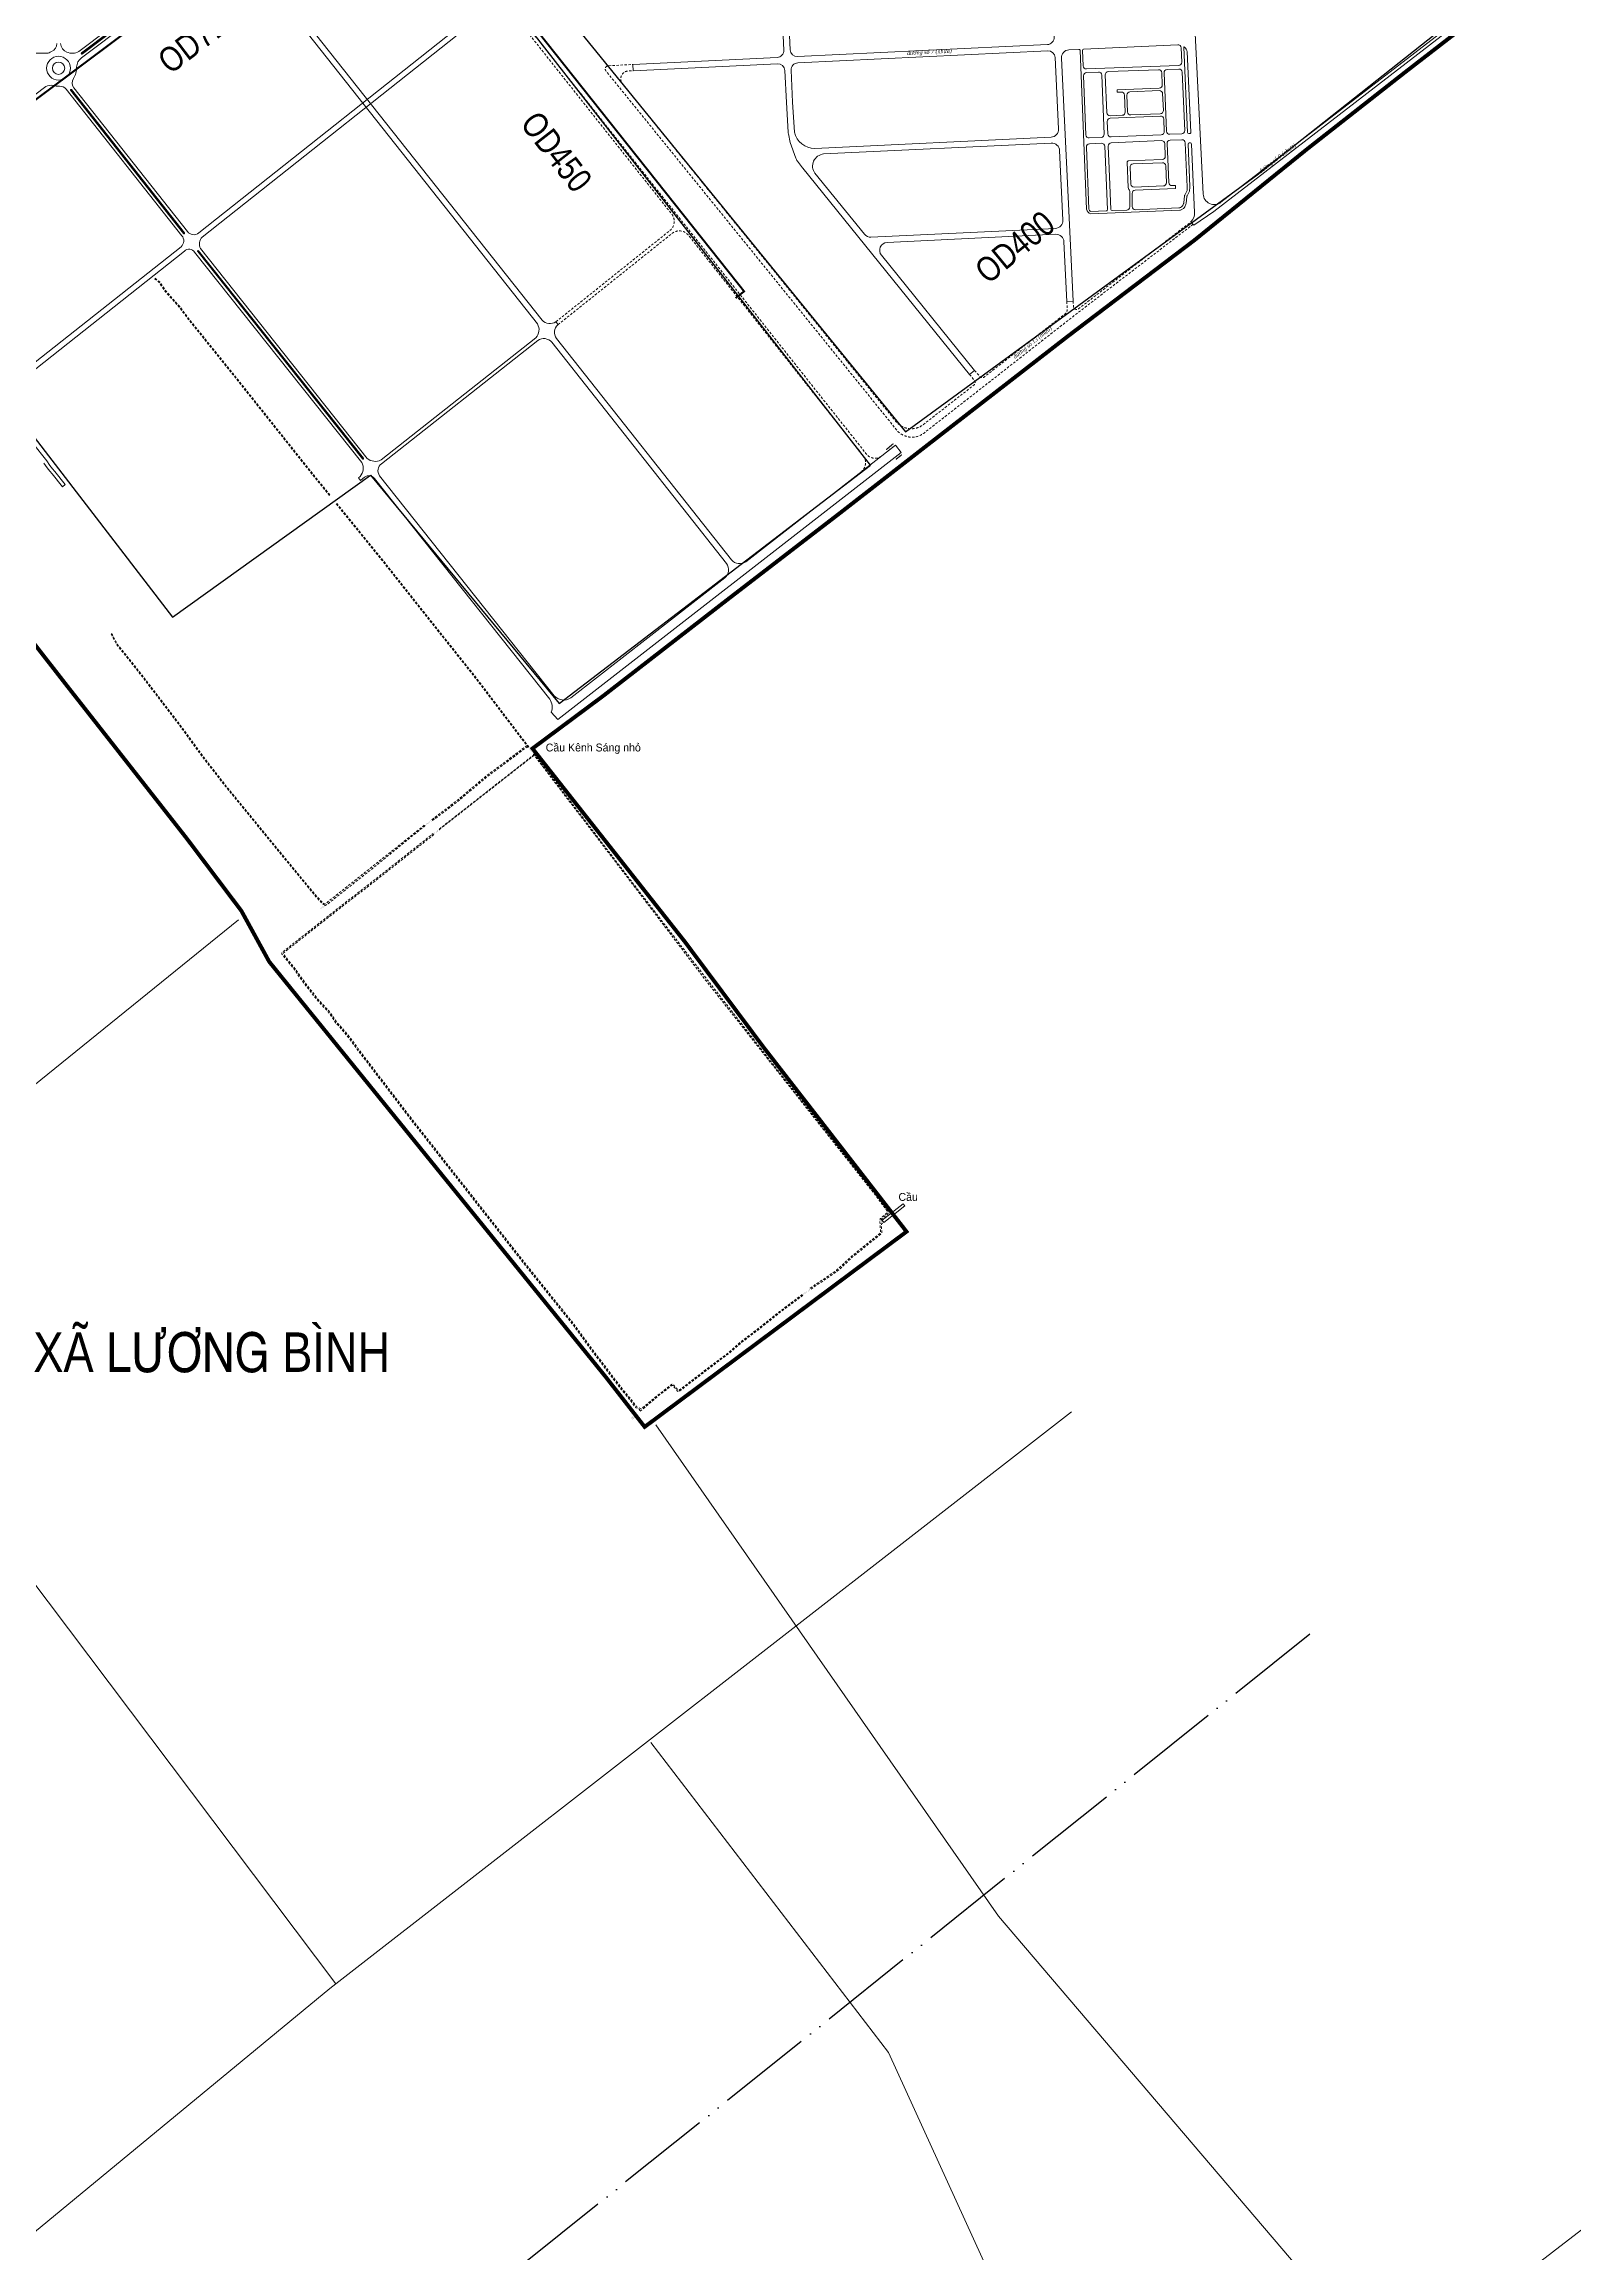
# Model space of a CAD drawing. Header units: metres. Extents: x 556238 to 587446, y 1177111 to 1219372.
# Drawn here: x 576609 to 580483, y 1185807 to 1191403 of the extents above; entities that cross this region are included whole.
import ezdxf
from ezdxf.enums import TextEntityAlignment as Align

# ---------------------------------------------------------------- set-up
doc = ezdxf.new("R2010")
doc.units = ezdxf.units.M
doc.header["$MEASUREMENT"] = 0
for name, pattern in [('ACAD_ISO03W100', [30, 12, -18]), ('DASHED2', [0.375, 0.25, -0.125]), ('Xr_GT Ben Luc$0$ACAD_ISO05W100', [33, 24, -3, 0, -3, 0, -3]), ('Xr_GT Ben Luc$0$CENTER', [2, 1.25, -0.25, 0.25, -0.25]), ('Xr_GT Ben Luc$1$ACAD_ISO05W100', [33, 24, -3, 0, -3, 0, -3]), ('Xr_Nen GT$0$MON', [10, 6, -4])]:
    doc.linetypes.add(name, pattern=pattern)
for name, color, linetype in [('Diameter_Text', 2, 'Continuous'), ('VUNG CONG NGHIEP', 8, 'Continuous'), ('Xr_GT Ben Luc$0$0-RANHXA', 2, 'Xr_GT Ben Luc$1$ACAD_ISO05W100')]:
    doc.layers.add(name, color=color, linetype=linetype)
for name, color, linetype, lineweight in [('PHL_VUNG CAP NUOC', 4, 'Xr_GT Ben Luc$0$ACAD_ISO05W100', 40), ('Pipe Existing', 1, 'ACAD_ISO03W100', 60), ('Table', 7, 'Continuous', 18), ('Xr_GT Ben Luc$0$GT huyen lo', 38, 'Continuous', 9), ('Xr_Nen GT$0$CAU-CONG', 4, 'Continuous', 0), ('Xr_Nen GT$0$DUONG DAT', 250, 'Continuous', 0), ('Xr_Nen GT$0$DUONG NHUA', 38, 'Continuous', 0), ('Xr_Nen GT$0$DUONG_DA', 38, 'Xr_Nen GT$0$MON', 0)]:
    doc.layers.add(name, color=color, linetype=linetype, lineweight=lineweight)
doc.styles.add('UTM', font='')
doc.styles.add('Xr_GT Ben Luc$0$CL_G', font='Vhelvcn.ttf')
doc.styles.add('Xr_Nen GT$0$ROMANS', font='romans.shx')
doc.styles.add('Xr_Nen GT$0$VN', font='VAPTIMN0.TTF')
doc.styles.get('UTM').set_extended_font_data('UTM Swiss Condensed')

# ---------------------------------------------------------------- blocks, each defined once
blk = doc.blocks.new('Xr_GT Ben Luc')
at = {"layer": 'Xr_GT Ben Luc$0$0-RANHXA', "color": 250, "lineweight": -3, "ltscale": 10, "flags": 128}
blk.add_lwpolyline([(579816.4, 1187372.6), (577798.4, 1185756.6), (579243, 1183960.5), (579043.9, 1183979.6), (579136, 1183422.5), (579931.4, 1183482.8), (580180.2, 1182836.9), (578973.7, 1182352.4), (576178.8, 1182161.5)], dxfattribs=at)
at = {"layer": 'Xr_GT Ben Luc$0$GT huyen lo', "linetype": 'Continuous', "ltscale": 700, "flags": 128}
for points in [[(577101.7, 1189183.5), (575992.4, 1188285.6), (575619.1, 1188070), (575239.1, 1187982.9)], [(577347.7, 1186486.5), (575992.4, 1188285.6)], [(574353.8, 1185499.3), (575021, 1185452.1), (575597.4, 1185486.8), (576147.7, 1185592.2), (576584.5, 1185857.1), (577332.9, 1186475), (579212.3, 1187936.1)], [(585186.3, 1182189.6), (584740.8, 1182149.3), (584213.3, 1182163), (583646.7, 1182253.6), (583054.4, 1182399.5), (582244.9, 1182836.4), (581772.2, 1183279.8), (581343, 1183815.3), (580014.3, 1185500.9), (579027.2, 1186657.5), (578159.3, 1187903.5)], [(578146.3, 1187098), (578748.8, 1186312.3), (579373, 1184944.1), (579847.7, 1183908.1), (579967.3, 1183449.2), (580197.6, 1182844), (580540, 1181318.4), (580582.8, 1180950.6), (580571.2, 1180802.8)], [(574035.9, 1184514.5), (574522.6, 1184266.4), (579106.5, 1184786.1), (581375.2, 1186533.2)]]:
    blk.add_lwpolyline(points, dxfattribs=at)
at = {"layer": 'Xr_GT Ben Luc$0$0-RANHXA', "linetype": 'Xr_GT Ben Luc$0$CENTER', "lineweight": -3, "ltscale": 150, "style": 'Xr_GT Ben Luc$0$CL_G'}
blk.add_text('XAÕ LÖÔNG BÌNH', height=100, dxfattribs=at).set_placement((577033.5, 1188087.4), align=Align.MIDDLE_CENTER)

msp = doc.modelspace()

# ---------------------------------------------------------------- linework, layer by layer
at = {"layer": 'PHL_VUNG CAP NUOC', "color": 13, "ltscale": 5, "const_width": 10}
msp.add_lwpolyline([(576246.28754, 1190316.10943), (576668.63128, 1189773.80791), (576969.87089, 1189389.80846), (577108.85988, 1189205.53095), (577179.13797, 1189077.1201), (578032.46808, 1188024.12841), (578130.75916, 1187897.9934), (578794.44071, 1188392.83365), (578431.46772, 1188860.96664), (578232.41022, 1189127.85261), (577846.45155, 1189617.34164), (578025.986, 1189750.9409), (578342.9899, 1189996.62274), (578628.00288, 1190215.82431), (578845.21361, 1190384.67866), (579202.3879, 1190661.56685), (579524.16817, 1190905.65937), (579809.52877, 1191136.49279), (580057.40933, 1191330.91556), (580383.73305, 1191583.32861)], dxfattribs=at)
at = {"layer": 'Pipe Existing', "color": 1, "linetype": 'DASHED2', "ltscale": 500, "const_width": 5, "flags": 128}
for points in [[(578361.10861, 1190758.89787), (578382.81694, 1190775.99977), (577501.4764, 1191885.76737), (577501.46546, 1191932.01828), (577502.669, 1191980.6082)], [(577471.88802, 1191923.32348), (575904.28002, 1190751.13599)]]:
    msp.add_lwpolyline(points, dxfattribs=at)
at = {"layer": 'VUNG CONG NGHIEP', "ltscale": 5}
for points in [[(574968.4648, 1193283.98148, 0), (575245.1203, 1192851.50112, 0), (575111.85104, 1190318.58519, 0), (575253.39272, 1190295.61176, 0), (575386.28389, 1190380.28654, 0), (575683.35594, 1190602.91985, 0), (575925.05713, 1190786.12783, 0), (576285.81645, 1190373.33459, 0), (576495.29941, 1190519.82536, 0), (576933.92469, 1189949.8928, 0), (577436.25331, 1190309.88076, 0), (577914.15724, 1189731.0538, 0), (578703.12572, 1190335.15166, 0), (577503.06235, 1191875.21346, 0), (577484.75939, 1192051.39891, 0), (577758.52696, 1192057.61363, 0), (577835.27834, 1192978.69654, 0), (574968.4648, 1193283.98148, 0)], [(577864.3629, 1192987.4231, 0), (577748.0072, 1191704.54606, 0), (578791.55441, 1190420.2284, 0), (579683.20745, 1191071.38511, 0), (580625.24943, 1191817.00553, 0), (580360.16185, 1192147.24896, 0), (580733.86357, 1192456.3238, 0), (580884.55437, 1192580.92546, 0), (580854.40903, 1193120.13248, 0), (577864.3629, 1192987.4231, 0)]]:
    msp.add_polyline3d(points, close=True, dxfattribs=at)
at = {"layer": 'Xr_Nen GT$0$CAU-CONG', "flags": 128}
for points, const_width in [([(578742.8766, 1190374.63919), (578761.29609, 1190390.32687)], 3), ([(578759.88514, 1190380.89064), (578755.3352, 1190386.20064), (578748.3988, 1190380.2571), (578752.66746, 1190375.27537)], 0.5), ([(578767.25662, 1190350.01875), (578782.43717, 1190361.89297)], 3), ([(578767.88911, 1190357.51097), (578772.11316, 1190352.5813), (578779.04956, 1190358.52484), (578775.10881, 1190363.12389)], 0.5)]:
    msp.add_lwpolyline(points, dxfattribs=dict(at, const_width=const_width))
at = {"layer": 'Xr_Nen GT$0$CAU-CONG', "const_width": 0.2, "flags": 128}
for points in [[(577837.86358, 1189621.61446), (577850.72158, 1189603.62346), (577849.09442, 1189602.46054), (577836.23642, 1189620.45154)], [(577573.96316, 1189424.17398), (577591.32516, 1189436.78998), (577592.50084, 1189435.17202), (577575.13884, 1189422.55602)], [(577594.85176, 1189401.2359), (577609.02576, 1189412.2399), (577610.25224, 1189410.6601), (577596.07824, 1189399.6561)], [(577308.952, 1189211.898), (577318.809, 1189220.166), (577320.0943, 1189218.63368), (577310.2373, 1189210.36568)], [(578532.59527, 1188234.58882), (578550.87427, 1188249.02282), (578552.11373, 1188247.45318), (578533.83473, 1188233.01918)], [(578097.366, 1187920.022), (578117.543, 1187939.69), (578120.01532, 1187937.15369), (578099.83832, 1187917.48569)]]:
    msp.add_lwpolyline(points, close=True, dxfattribs=at)
at = {"layer": 'Xr_Nen GT$0$CAU-CONG', "flags": 128}
msp.add_lwpolyline([(578737.29476, 1188416.23653), (578790.33644, 1188458.00307), (578785.83476, 1188463.71999), (578732.79309, 1188421.95346)], close=True, dxfattribs=at)
at = {"layer": 'Xr_Nen GT$0$DUONG DAT', "linetype": 'Xr_Nen GT$0$MON', "flags": 128}
for points in [[(577318.809, 1189220.166), (577319.2764, 1189221.38489, 0.0052748013), (577316.04904, 1189222.76718), (577314.86027, 1189223.4168, -0.0803861384), (577313.85116, 1189224.20088), (577297.62808, 1189241.62165, -0.0148724874), (577297.4712, 1189241.8005), (577265.30207, 1189280.75144, -0.000813775), (577265.2938, 1189280.7615), (577198.95388, 1189361.62168, -0.0003062132), (577198.95078, 1189361.62547), (577068.82156, 1189520.63373, -0.0058581562), (577068.76305, 1189520.70696), (577011.50281, 1189594.11908, -0.0081278296), (577011.42452, 1189594.2229), (576952.08716, 1189675.62182, 0.005706921), (576952.03254, 1189675.69498), (576863.24355, 1189791.83104, 0.003087753), (576863.2133, 1189791.87011), (576829.08947, 1189835.37968, 0.0034289044), (576829.05532, 1189835.42262), (576793.51076, 1189879.48553, -0.0462792032), (576793.10194, 1189880.10102), (576777.98858, 1189908.17722)], [(576779.74964, 1189909.12519), (576794.77507, 1189881.21234, 0.0462792032), (576795.18389, 1189880.59686), (576830.62058, 1189836.66766, -0.0034289044), (576830.65474, 1189836.62473), (576864.79465, 1189793.09464, -0.003087753), (576864.8249, 1189793.05558), (576953.63526, 1189676.89156, -0.005706921), (576953.68988, 1189676.8184), (577013.02153, 1189595.42731, 0.0081278296), (577013.09983, 1189595.32349), (577070.32566, 1189521.95548, 0.0058581562), (577070.38416, 1189521.88226), (577200.49777, 1189362.89308, 0.0003062132), (577200.50087, 1189362.88929), (577266.83794, 1189282.03257, 0.000813775), (577266.84622, 1189282.02252), (577298.97538, 1189243.11996, 0.0148724874), (577299.13226, 1189242.94111), (577315.09423, 1189225.80073, 0.0803861384), (577316.10334, 1189225.01665), (577317.91422, 1189224.02707, 0.3012555586), (577322.31727, 1189224.40262), (577435.55933, 1189314.17541, 0.0017248299), (577435.5809, 1189314.19262), (577573.96316, 1189424.17398)], [(577591.32516, 1189436.78998), (577598.06773, 1189441.92782, -0.029373783), (577598.1567, 1189442.0044), (577655.99879, 1189486.15148, 0.0124205319), (577656.19242, 1189486.30703), (577729.58952, 1189548.32921, -0.015721351), (577729.73733, 1189548.44636), (577833.80083, 1189625.71886)], [(577592.50084, 1189435.17202), (577595.53582, 1189436.61514, 0.0288528167), (577600.88929, 1189440.286), (577657.89792, 1189483.82701, 0.0124205319), (577658.05283, 1189483.95145), (577731.42974, 1189545.95658, -0.015721351), (577731.62683, 1189546.11278), (577835.58933, 1189623.31028)], [(577320.0943, 1189218.63368), (577321.88904, 1189219.25005, 0.085077879), (577323.0747, 1189219.89864), (577438.05504, 1189311.04945, 0.0017248299), (577438.07661, 1189311.06667), (577575.13884, 1189422.55602)]]:
    msp.add_lwpolyline(points, format="xyb", dxfattribs=at)
at = {"layer": 'Xr_Nen GT$0$DUONG NHUA', "flags": 128}
for points in [[(576510.469, 1190518.70613), (576964.44461, 1190878.27223, -0.4430226521), (576990.22003, 1190875.57858), (577413.90819, 1190342.29242, -0.3083436945), (577409.81638, 1190307.11205), (577405.15401, 1190303.43457), (577410.2285, 1190296.61124), (577420.71891, 1190304.88564, -0.4131827353), (577445.95974, 1190301.94989), (577890.25555, 1189742.72539, -0.2439943868), (577893.76177, 1189709.78695), (577893.76177, 1189709.78695), (577910.58963, 1189691.00706), (578780.66377, 1190367.44257), (578766.80392, 1190386.27338), (578387.01414, 1190090.80101, -0.3675492048), (578350.6463, 1190095.20589), (577907.2083, 1190656.58753, -0.396061779), (577911.20077, 1190691.59908), (577905.95804, 1190698.93077, -0.3586477507), (577870.72238, 1190702.93985), (577080.20953, 1191701.71717)], [(577065.74225, 1191662.9193), (576696.76052, 1191383.85311, -0.2394294252), (576666.17907, 1191382.51034), (576666.17907, 1191382.51034, -0.2875272557), (576650.17128, 1191403.96022)], [(577077.43716, 1191650.44969), (576703.64819, 1191367.5395, 0.2457389795), (576691.18857, 1191344.2526, -0.1604203725), (576682.98725, 1191315.59764, 0.3297854603), (576683.77825, 1191291.81585), (576972.32444, 1190927.87353, 0.465742247), (577000.41408, 1190924.62076), (577736.47475, 1191507.60905, 0.41429813)], [(577745.18384, 1191496.64766), (577009.12714, 1190913.66251, 0.3208418546), (577005.11308, 1190884.56167), (577427.46632, 1190352.76779, 0.3073294694), (577462.52572, 1190348.68699), (577855.01454, 1190658.26589, 0.328788506), (577859.14226, 1190693.40095), (577105.18926, 1191646.90279, 0.3888199027)], [(578489.84627, 1191254.34321), (578485.94871, 1191335.58646, 0.414163962), (578467.10989, 1191352.70339), (578101.82708, 1191335.24134), (578101.06308, 1191351.22309), (578466.3371, 1191368.68472, 0.4142631645), (578483.45693, 1191387.52673), (578474.71371, 1191569.77612, 0.4142034026)], [(580248.88804, 1191499.78578), (579572.93393, 1190978.54509), (579522.95658, 1190943.73238), (579515.42946, 1190952.44348, 0.2245782714), (579524.64601, 1190975.78581), (579516.50463, 1191149.48778, 0.4142135624), (579513.36747, 1191152.34403), (579510.98108, 1191152.23218, 0.4135276701), (579508.1245, 1191149.10204), (579512.90557, 1191041.7168, -0.0487321527), (579512.82332, 1191040.16324), (579511.2619, 1191029.85163, -0.1013683), (579510.29794, 1191026.78896), (579505.64423, 1191018.4099, 0.1030423124), (579504.675, 1191015.29448), (579503.15726, 1190999.57574, -0.0778048941), (579502.54127, 1190997.17886), (579499.42627, 1190989.94969, -0.1495750684), (579496.39668, 1190986.38044), (579490.82343, 1190982.80779, -0.1332757445), (579486.82651, 1190981.54921), (579261.44964, 1190972.51398, -0.2753422037), (579250.89462, 1190984.01388), (579234.55247, 1191386.3654, 0.4163162142), (579231.41169, 1191389.24023), (579206.14199, 1191388.03223, 0.4142616173), (579187.11996, 1191367.09677), (579216.66067, 1190751.26293), (579200.67905, 1190750.49631), (579193.43259, 1190901.56286, 0.4141655091), (579172.50057, 1190920.58178), (578745.30711, 1190900.16014, 0.6144288413), (578730.72093, 1190867.59438), (578967.12212, 1190575.74611), (578954.25106, 1190565.32037), (578531.41828, 1191088.22289, -0.0102597103), (578530.66322, 1191089.19517), (578518.09263, 1191106.08654, -0.0738994812), (578513.92433, 1191113.85916), (578499.84869, 1191153.06112), (578495.00251, 1191174.91039, -0.0395576718), (578494.34493, 1191179.60405), (578489.84627, 1191254.34321)], [(576641.1713, 1191404.08426, -0.2747431983), (576627.64164, 1191383.7835, 0.0229380247), (576623.7918, 1191381.96592, -0.122510004), (576613.48279, 1191379.40863), (576128.31313, 1191379.72372)], [(578519.04946, 1191355.18632, 0.4142629116), (578501.92964, 1191336.34433), (578505.81736, 1191255.30454), (578510.38268, 1191179.45803), (578510.38268, 1191179.45803, 0.3472167214), (578562.07216, 1191138.14049), (579160.68532, 1191166.75672, 0.4142616173), (579179.70735, 1191187.69218), (579171.04208, 1191368.33671, 0.4141655091), (579152.20326, 1191385.45373), (578519.04946, 1191355.18632)], [(576501.72711, 1190529.64155), (576955.73155, 1190889.23048, 0.4228233075), (576957.5641, 1190917.09189), (576664.89515, 1191288.31724, 0.2452418079), (576648.01189, 1191295.89609, -0.0932454654), (576631.22322, 1191298.03807, 0.1650656856), (576613.01735, 1191294.97095), (576372.41803, 1191113.33315)], [(579353.45244, 1191103.32536, -0.4147881911), (579356.32962, 1191106.449), (579442.55935, 1191109.9059, 0.4147881911), (579450.23182, 1191118.23562), (579448.87849, 1191150.41618, 0.4147884588), (579440.53374, 1191158.07231), (579313.36032, 1191152.47409, 0.4136680304), (579305.71924, 1191144.1449), (579308.11365, 1191087.34338), (579312.48848, 1190983.56114, 0.4136100368), (579315.60599, 1190980.68989), (579352.62591, 1190982.174, 0.4034089327), (579360.30542, 1190990.19189), (579360.18678, 1191029.23879, 0.1833135906), (579358.15759, 1191034.53894, -0.1732558752), (579356.13542, 1191039.52727), (579353.45244, 1191103.32536)], [(576608.09703, 1190340.96181), (576616.32524, 1190329.13675), (576623.17974, 1190320.15029), (576629.08228, 1190313.20834), (576655.232, 1190280.634), (576662.204, 1190286.297), (576635.92713, 1190319.052), (576630.1909, 1190325.79834), (576623.60045, 1190334.43863), (576615.32275, 1190346.3348), (576506.40878, 1190483.56713, -0.3736765116)]]:
    msp.add_lwpolyline(points, format="xyb", dxfattribs=at)
for points in [[(577071.77894, 1191656.20072), (577071.17574, 1191656.99831, 0.4142135624), (577069.42475, 1191657.2413), (576703.40729, 1191380.43164, 0.4142135624), (576703.1643, 1191378.68065), (576703.7675, 1191377.88306, 0.4142135624), (576705.51848, 1191377.64007), (577071.53595, 1191654.44973, 0.4142135624)], [(579546.35488, 1191022.57003), (579516.08236, 1191632.86624, -0.4161836133), (579539.02502, 1191658.03323), (580061.72108, 1191680.4397, -0.2311701433), (580081.83337, 1191671.66195), (580214.76555, 1191515.40587, -0.4283961823), (580210.98743, 1191479.40691), (579591.41558, 1191001.78159, -0.6055545113)], [(577071.07854, 1191656.29792), (577071.07854, 1191656.29792, 0.4142135624), (577069.32756, 1191656.54091), (576704.10769, 1191380.33444, 0.4142135624), (576703.86469, 1191378.58346), (576703.86469, 1191378.58346, 0.4142135624), (576705.61568, 1191378.34046), (577070.83555, 1191654.54693, 0.4142135623)], [(578518.27672, 1191371.16765), (579151.43074, 1191401.43508, 0.4142616173), (579168.55058, 1191420.27699), (579159.80389, 1191602.61869, 0.4142049498), (579140.96265, 1191619.73559), (578507.81191, 1191589.38287, 0.4142234693), (578490.6945, 1191570.54099), (578499.4379, 1191388.2846, 0.4141642148)], [(579240.54403, 1191386.69491), (579242.13538, 1191347.51516, 0.4132189241), (579250.4263, 1191339.84536), (579484.17155, 1191348.54404, 0.4163521239), (579491.86613, 1191356.89433), (579490.2329, 1191393.57761, 0.41517302), (579481.85882, 1191401.21266), (579243.39831, 1191389.81324, 0.4121140321)], [(579509.92211, 1191176.14133), (579512.23877, 1191176.24331, 0.4150466726), (579515.10355, 1191179.38087), (579505.55601, 1191383.08431, 0.1607004907), (579498.87967, 1191395.30202, 0.6722009309), (579497.19755, 1191394.52722), (579506.79315, 1191179.005, 0.4140667637)], [(579280.82604, 1191331.97044), (579250.84587, 1191330.85474, 0.4152089007), (579243.14997, 1191322.53561), (579249.23575, 1191172.70079, 0.4152090621), (579257.58098, 1191165.03319), (579287.78249, 1191166.36267, 0.4136680304), (579295.42357, 1191174.69187), (579289.11645, 1191324.3129, 0.412769799)], [(579434.95794, 1191291.06199), (579328.10016, 1191286.55112), (579328.35321, 1191280.55646), (579338.68107, 1191280.99244, -0.4157085886), (579347.01298, 1191273.29618), (579348.60016, 1191230.51966, -0.4127201149), (579340.94307, 1191222.23015), (579310.48941, 1191220.94458, -0.4142310569), (579302.1591, 1191228.60053), (579298.11366, 1191324.56876, -0.4156588012), (579305.80905, 1191332.90016), (579433.03677, 1191337.63486, -0.4127989119), (579441.32721, 1191329.97653), (579442.61347, 1191299.39101, -0.4141669264)], [(579484.68853, 1191339.55704), (579455.02181, 1191338.45302, 0.4156296293), (579447.32638, 1191330.12241), (579453.56885, 1191181.68411, 0.4147884588), (579461.9136, 1191174.02798), (579491.93702, 1191175.34962, 0.4143603763), (579499.57728, 1191183.69771), (579492.97812, 1191331.91841, 0.4120782298)], [(576675.63024, 1191285.56032), (576962.13747, 1190922.33186, 0.4142135624), (576964.24415, 1190922.0831), (576964.24415, 1190922.0831, 0.4142135624), (576964.49291, 1190924.18979), (576677.98568, 1191287.41824, 0.4142135624), (576675.879, 1191287.667), (576675.879, 1191287.667, 0.4142135624)], [(576676.02282, 1191285.86997), (576962.53004, 1190922.64152, 0.4142135623), (576963.9345, 1190922.47568, 0.4142135624), (576964.10034, 1190923.88013), (576677.59311, 1191287.10859, 0.4142135624), (576676.18865, 1191287.27443, 0.4142135624)], [(579443.53784, 1191277.41044), (579445.3364, 1191234.64283, -0.4141669264), (579437.68088, 1191226.31381), (579362.92378, 1191223.15803, -0.4157085886), (579354.59187, 1191230.85429), (579353.00469, 1191273.63081, -0.4127201149), (579360.66178, 1191281.92032), (579435.2075, 1191285.06718, -0.4142601999)], [(579303.08566, 1191206.62005), (579304.41362, 1191175.11745, 0.4147593049), (579312.75835, 1191167.46212), (579439.93485, 1191173.06047, 0.4136388996), (579447.57596, 1191181.38887), (579446.26078, 1191212.66226, 0.4142601999), (579437.93044, 1191220.31901), (579310.74116, 1191214.94987, 0.4141960681)], [(579505.92884, 1191041.03843), (579500.95612, 1191152.72839, 0.4140667637), (579492.61221, 1191160.36482), (579462.51249, 1191159.03982, 0.4136388995), (579454.87138, 1191150.71142), (579459.03696, 1191051.65896, 0.413639167), (579467.35035, 1191044.00152), (579476.17932, 1191044.35547), (579476.49978, 1191036.36189), (579373.88153, 1191032.24798, 0.4034089327), (579366.20203, 1191024.23009), (579366.30291, 1190991.02514, 0.4251013753), (579374.62334, 1190983.05587), (579484.95924, 1190987.47917, 0.1332757445), (579488.95616, 1190988.73775), (579491.61298, 1190990.44087, 0.1495750684), (579494.64258, 1190994.01011), (579496.65932, 1190998.69051, 0.0778048941), (579497.27532, 1191001.08739), (579498.82289, 1191017.11512, -0.1030423124), (579499.79212, 1191020.23054), (579504.45589, 1191028.62773, 0.1013683), (579505.41986, 1191031.6904), (579505.92285, 1191040.21117, 0.0258698121)], [(579161.41058, 1191151.77426), (578584.32456, 1191124.18712, 0.5872488011), (578562.44529, 1191075.33849), (578687.78197, 1190920.60453, 0.2388282152), (578704.27813, 1190913.21591), (579171.77531, 1190935.56424, 0.4142616173), (579190.79735, 1190956.4997), (579182.3426, 1191132.75534, 0.4141655091)], [(579303.49516, 1190983.21297), (579296.72918, 1191143.71932, 0.4147593049), (579288.38446, 1191151.37465), (579258.13542, 1191150.04307, 0.4132187629), (579250.49383, 1191141.72615), (579256.88968, 1190984.25737, 0.2581243009), (579261.2093, 1190978.50916), (579300.618, 1190980.08903, 0.4148173456)], [(579371.10707, 1191040.14318), (579445.36797, 1191043.12026, 0.4147881911), (579453.04045, 1191051.44998), (579451.24024, 1191094.25677, 0.413639167), (579442.92684, 1191101.91421), (579368.66595, 1191098.93713, 0.4147881911), (579360.99347, 1191090.60741), (579362.79368, 1191047.80062, 0.4136391671)], [(576998.04143, 1190876.83877), (577415.69071, 1190351.4294, 0.4142135624), (577417.79831, 1190351.18857), (577417.79831, 1190351.18857, 0.4142135624), (577418.03914, 1190353.29617), (577000.38986, 1190878.70555, 0.4142135624), (576998.28226, 1190878.94638), (576998.28226, 1190878.94638, 0.4142135624)], [(576998.43283, 1190877.1499), (577416.08211, 1190351.74053, 0.4142135624), (577417.48718, 1190351.57997, 0.4142135623), (577417.64774, 1190352.98504), (576999.99846, 1190878.39442, 0.4142135624), (576998.59339, 1190878.55497, 0.4142135624)], [(577943.69164, 1189745.90087), (578334.13152, 1190049.6589, 0.3663663192), (578338.56903, 1190086.29612), (577895.33244, 1190647.42277, 0.3816386876), (577860.23203, 1190651.55535), (577464.00462, 1190339.02761, 0.4214845824), (577459.01373, 1190308.84722), (577901.77094, 1189750.93016, 0.3825578684)]]:
    msp.add_lwpolyline(points, format="xyb", close=True, dxfattribs=at)
for points in [[(577848.17497, 1189602.71797), (577848.64763, 1189603.0857)], [(578731.28963, 1188420.85265), (578732.79309, 1188421.95346)]]:
    msp.add_lwpolyline(points, dxfattribs=at)
at = {"layer": 'Xr_Nen GT$0$DUONG NHUA'}
for radius in [30.17978, 15.67978]:
    msp.add_circle((576645.31047, 1191341.58776), radius, dxfattribs=at)
at = {"layer": 'Xr_Nen GT$0$DUONG_DA', "flags": 128}
for points in [[(577905.95804, 1190698.93077), (578194.48053, 1190929.94528, 0.4127498554), (578199.2417, 1190971.99681), (577787.32205, 1191491.76379)], [(578729.89128, 1190357.55574), (578729.89128, 1190357.55574, -0.411585471), (578691.49574, 1190365.3528), (577794.37557, 1191497.35376)], [(579520.90078, 1190946.11155), (579235.07476, 1190726.63794), (578838.95316, 1190416.99689, -0.409314564), (578769.28888, 1190424.94141), (578534.80142, 1190714.77719), (578032.67118, 1191334.64728, -0.6113757423), (578038.43439, 1191347.67002), (578101.06308, 1191351.22309)], [(578954.25106, 1190565.32037), (578966.74535, 1190550.14908, -0.4216917999), (578965.49681, 1190538.76048), (578837.08577, 1190438.38391, -0.409314564), (578767.42149, 1190446.32843), (578544.13058, 1190722.32481), (578074.61715, 1191301.9301, -0.6106260225), (578088.98157, 1191334.48444), (578101.82708, 1191335.24134)], [(579216.66067, 1190751.26293), (579217.52633, 1190737.6938, 0.6013622004), (579230.40615, 1190731.87631), (579515.42946, 1190952.44348)], [(578678.9669, 1190317.93713), (578678.9669, 1190317.93713, 0.4168465467), (578684.05731, 1190360.24852), (578242.09871, 1190917.91913, 0.4156787858), (578199.83639, 1190922.70416), (577911.20077, 1190691.59908)], [(576888.71969, 1190807.74539), (576900.12162, 1190798.51781), (576914.9982, 1190776.68669), (576950.79287, 1190736.13772), (576974.09247, 1190705.35863, 0.0073738074), (576974.14691, 1190705.28888), (577099.40207, 1190549.58884), (577280.61542, 1190321.66789), (577333.21725, 1190256.78282)], [(576889.97788, 1190809.30005), (576901.60862, 1190799.8873), (576916.58044, 1190777.91641), (576952.34207, 1190737.40486), (576975.6693, 1190706.58928, 0.0073738074), (576975.72373, 1190706.51953), (577100.964, 1190550.838), (577282.175, 1190322.92), (577334.77085, 1190258.04231)], [(578967.12212, 1190575.74611), (578980.05818, 1190560.03839, 0.4067746611), (578991.16041, 1190558.82125), (579196.13866, 1190719.04902, 0.2476426039), (579201.8704, 1190731.8219), (579200.67905, 1190750.49631)], [(577849.908, 1189603.042), (577849.908, 1189603.042, -0.3243640594), (577849.27966, 1189600.60781), (577794.5096, 1189557.76007), (577730.56448, 1189507.6224), (577639.9733, 1189436.50591), (577609.02196, 1189412.23693)], [(577609.639, 1189411.45), (577640.59034, 1189435.71898), (577731.18197, 1189506.83582), (577795.12619, 1189556.97279), (577847.46984, 1189597.92229, -0.4175637973), (577853.11292, 1189597.20034), (577957.4174, 1189460.68787), (578103.66754, 1189268.90237), (578285.63428, 1189029.67323), (578458.81794, 1188810.19511), (578711.82288, 1188490.13712), (578741.35685, 1188450.72088), (578744.7765, 1188444.54439, -0.3539290341), (578743.90181, 1188439.58852), (578728.41709, 1188426.12314, 0.2016331431), (578727.39091, 1188424.03678), (578727.02783, 1188417.9083, 0.0306989405), (578727.02864, 1188417.54026), (578728.67879, 1188391.62164, -0.2428000306), (578727.57499, 1188389.10136), (578655.11999, 1188330.31615, 0.0176178574), (578654.96065, 1188330.17729), (578617.1456, 1188294.80186, -0.0402240194), (578616.76837, 1188294.50197), (578559.98155, 1188256.37561)], [(577850.7026, 1189603.64913), (577959.0066, 1189461.90213), (578105.25446, 1189270.11963), (578289.48866, 1189031.34325), (578460.39206, 1188811.42889), (578713.40791, 1188491.3571), (578743.03992, 1188451.81002), (578747.80542, 1188443.20267, -0.3539290342), (578746.93073, 1188438.2468), (578731.99187, 1188425.2561, 0.2629408944), (578731.00546, 1188422.47459), (578731.94536, 1188417.11003)], [(578117.543, 1187939.69), (578117.44846, 1187939.61105, 0.5632696573), (578116.93416, 1187942.99299), (578108.69225, 1187946.41883, -0.1419114602), (578106.9558, 1187947.81122), (578093.93099, 1187966.32902, 0.023201196), (578093.7037, 1187966.62226), (578071.66021, 1187992.48881, -0.0141776625), (578071.51806, 1187992.66553), (577999.66534, 1188087.36716, -0.005067142), (577999.61699, 1188087.43223), (577950.91913, 1188154.39198, 0.0118164015), (577950.80437, 1188154.54219), (577830.54774, 1188304.45768, -0.0024955203), (577830.52291, 1188304.48895), (577719.6358, 1188445.58692, -0.0001431063), (577719.63438, 1188445.58872), (577538.04848, 1188676.91958, -0.0033659376), (577538.01552, 1188676.96216), (577402.50611, 1188854.46326, -0.0044087756), (577402.4638, 1188854.51971), (577381.06821, 1188883.59441, 0.0153141071), (577380.91704, 1188883.78717), (577356.43419, 1188913.11178, 0.0254259939), (577356.15811, 1188913.41022), (577349.96443, 1188919.45773, -0.047258917), (577349.47673, 1188920.03336), (577329.33971, 1188948.94073, 0.0353944612), (577328.98442, 1188949.38081), (577302.25428, 1188978.0758, -0.020511374), (577302.04071, 1188978.3248), (577268.3382, 1189021.04634, -0.0124548528), (577268.21872, 1189021.2058), (577241.25998, 1189059.11914, 0.0148774067), (577241.11636, 1189059.30891), (577212.03039, 1189095.45278, -0.4168464826), (577212.667, 1189101.09921), (577362.37848, 1189219.37671, -0.0028885982), (577362.41491, 1189219.40515), (577430.34183, 1189271.80664, 0.0029804938), (577430.37941, 1189271.83599), (577594.53469, 1189401.62266)], [(577596.39531, 1189399.26934), (577432.226, 1189269.47158, -0.0029804938), (577432.18841, 1189269.44223), (577364.26106, 1189217.04041, 0.0028885982), (577364.22463, 1189217.01197), (577216.90199, 1189100.62173, 0.4168464826), (577216.26538, 1189094.97531), (577243.50954, 1189061.12016, -0.0148774067), (577243.65317, 1189060.9304), (577270.62034, 1189023.0052, 0.0124548528), (577270.73981, 1189022.84575), (577304.31977, 1188980.27955, 0.020511374), (577304.53334, 1188980.03055), (577331.32449, 1188951.27006, -0.0353944612), (577331.67979, 1188950.82998), (577351.7759, 1188921.98132, 0.047258917), (577352.2636, 1188921.40569), (577358.36318, 1188915.45007, -0.0254259939), (577358.63925, 1188915.15163), (577383.27884, 1188885.63929, -0.0153141071), (577383.43001, 1188885.44653), (577404.86439, 1188856.31911, 0.0044087756), (577404.9067, 1188856.26267), (577540.3878, 1188678.79864, 0.0033659376), (577540.42077, 1188678.75606), (577721.9942, 1188447.44108, 0.000143107), (577721.99562, 1188447.43928), (577832.87242, 1188306.35444, 0.0024955196), (577832.89724, 1188306.32317), (577953.18887, 1188156.36405, -0.0118164015), (577953.30364, 1188156.21384), (578002.02532, 1188089.22133, 0.005067142), (578002.07367, 1188089.15626), (578073.85658, 1187994.54663, 0.0141776625), (578073.99874, 1187994.36991), (578096.07738, 1187968.46211, -0.023201196), (578096.30467, 1187968.16887), (578108.90968, 1187950.24791, 0.1419114602), (578110.64613, 1187948.85552), (578121.45982, 1187944.3607, 0.2793698071), (578123.50941, 1187944.67238), (578163.29066, 1187977.89257, -0.0090476617), (578163.37524, 1187977.96064), (578199.1273, 1188005.68357, -0.3992382117), (578203.23882, 1188005.27052), (578214.71506, 1187991.94497, 0.3980068494), (578218.81649, 1187991.52413), (578295.59894, 1188050.5421, -0.0026213857), (578295.62399, 1188050.56113), (578343.05797, 1188086.23581, 0.0181769025), (578343.22736, 1188086.37312), (578374.18672, 1188113.39199, -0.0168001516), (578374.34293, 1188113.51934), (578417.44884, 1188146.31199, 0.0057173699), (578417.50296, 1188146.35415), (578472.76405, 1188190.42468, -0.0076582761), (578472.83676, 1188190.48087), (578532.31611, 1188235.00483)], [(578552.39933, 1188247.04201), (578559.68762, 1188252.55902, -0.014170375), (578559.82603, 1188252.65775), (578618.64131, 1188292.14601, 0.0402240194), (578619.01854, 1188292.4459), (578656.93291, 1188327.91424, -0.0176178574), (578657.09224, 1188328.0531), (578730.66729, 1188387.74704, 0.2391588705), (578731.77343, 1188390.22609), (578730.76498, 1188410.45306, -0.2762105388), (578732.21204, 1188413.17148), (578737.29476, 1188416.23653)], [(578119.42355, 1187937.65715), (578164.85781, 1187975.94358, -0.0101638573), (578164.95265, 1187976.02026), (578198.78264, 1188002.25277, -0.3992382117), (578202.89416, 1188001.83972), (578214.36381, 1187988.52181, 0.3980068494), (578218.46524, 1187988.10097), (578297.11209, 1188048.55198, -0.0026213857), (578297.13713, 1188048.57102), (578344.6333, 1188084.29246, 0.0181769025), (578344.80269, 1188084.42977), (578375.76724, 1188111.45317, -0.0168001516), (578375.92346, 1188111.58052), (578418.98524, 1188144.33961, 0.0057173699), (578419.03936, 1188144.38177), (578474.29286, 1188188.44624, -0.0076582761), (578474.36558, 1188188.50243), (578533.81426, 1188233.00345)]]:
    msp.add_lwpolyline(points, format="xyb", dxfattribs=at)
for points in [[(577348.97257, 1190237.34843), (577466.85632, 1190091.93723), (577585.22999, 1189942.52097), (577697.15476, 1189802.01032), (577832.7744, 1189623.74563), (577835.39863, 1189619.90473)], [(577350.52617, 1190238.60792), (577468.417, 1190093.188), (577586.796, 1189943.765), (577698.733, 1189803.239), (577834.397, 1189624.916), (577837.05, 1189621.033)], [(578550.58867, 1188249.43399), (578553.13567, 1188251.36198), (578559.98155, 1188256.37561)]]:
    msp.add_lwpolyline(points, dxfattribs=at)

# ---------------------------------------------------------------- block references
at = {"layer": 'Table', "ltscale": 5}
msp.add_blockref('Xr_GT Ben Luc', (0, 0), dxfattribs=at)

# ---------------------------------------------------------------- texts
at = {"layer": 'Diameter_Text', "color": 1, "style": 'UTM'}
for s, rotation, p in [('OD710', 37.25087292, (576939.64225, 1191309.47019, -1.937)), ('OD450', 307.89880163, (577798.43576, 1191188.74986, -1.937)), ('OD400', 39.4908303, (579013.11472, 1190777.73652, -1.937))]:
    msp.add_text(s, height=62.5, rotation=rotation, dxfattribs=at).set_placement(p, align=Align.BOTTOM_LEFT)
at = {"layer": 'Xr_Nen GT$0$CAU-CONG', "char_height": 20, "attachment_point": 1, "style": 'Xr_Nen GT$0$VN'}
for s, insert in [('Caàu Keânh Saùng nhoû', (577880.05823, 1189629.88294)), ('Caàu', (578774.05823, 1188490.88294))]:
    msp.add_mtext_dynamic_manual_height_columns(s, width=243.9417653, gutter_width=100, heights=[0], dxfattribs=dict(at, insert=insert))
at = {"layer": 'Xr_Nen GT$0$DUONG NHUA', "char_height": 10, "attachment_point": 1, "style": 'Xr_Nen GT$0$ROMANS'}
for s, insert, rotation in [('{\\fTimes New Roman|b0|i1|c0|p18;đường số 7 (nhựa) }', (578795.54444, 1191384.86109), 3.11928375), ('{\\fTimes New Roman|b0|i1|c0|p18;đường số 9 (nhựa) }', (579686.09353, 1191082.84402), 37.73008545), ('{\\fTimes New Roman|b0|i1|c0|p18;đường số 13 (nhựa) }', (579063.30717, 1190612.63917), 39.05019238)]:
    msp.add_mtext_dynamic_manual_height_columns(s, width=183.3391287, gutter_width=100, heights=[0], dxfattribs=dict(at, insert=insert, rotation=rotation))

doc.saveas('drawing.dxf')
